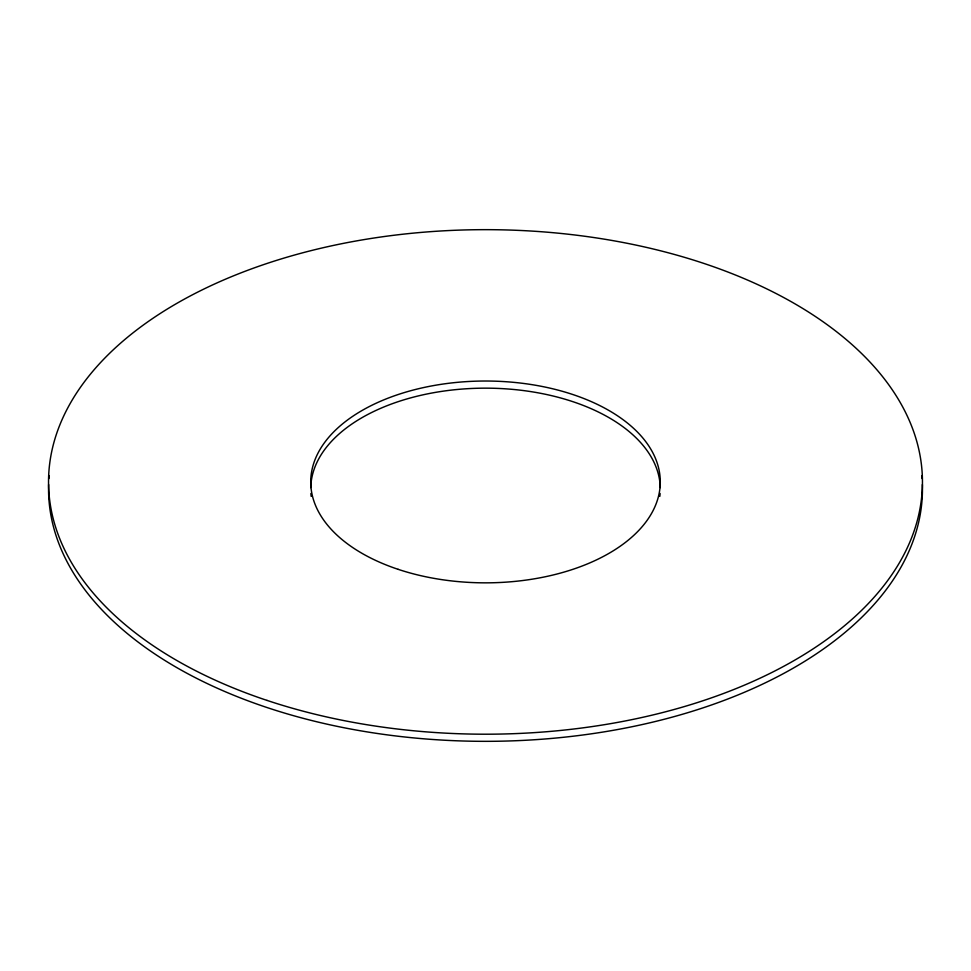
<?xml version="1.0" encoding="UTF-8"?>
<svg xmlns="http://www.w3.org/2000/svg" width="971" height="971" viewBox="0 0 971 971"><rect width="100%" height="100%" fill="white"/><g stroke="black" fill="none" stroke-linecap="round" stroke-linejoin="round"><path stroke-width="1.46" d="M922.377 484.578A436.95 252.266 0 0 1 485.5 741.334A436.95 252.266 0 0 1 48.623 484.578M48.926 478.569A436.95 252.266 0 0 1 49.181 475.572M921.819 475.572A436.95 252.266 0 0 1 922.074 478.569M660.11 493.462A174.78 100.911 0 0 1 659.819 496.399M311.181 496.399A174.78 100.911 0 0 1 310.89 493.462M310.744 487.6A174.78 100.911 0 0 1 485.5 388.157A174.78 100.911 0 0 1 660.256 487.6M267.025 700.407A436.95 252.266 0 0 0 922.45 481.932A436.95 252.266 0 0 0 267.025 263.457A436.95 252.266 0 0 0 267.025 700.407M398.11 569.322A174.78 100.911 0 0 0 660.28 481.932A174.78 100.911 0 0 0 398.11 394.542A174.78 100.911 0 0 0 398.11 569.322"/></g></svg>
